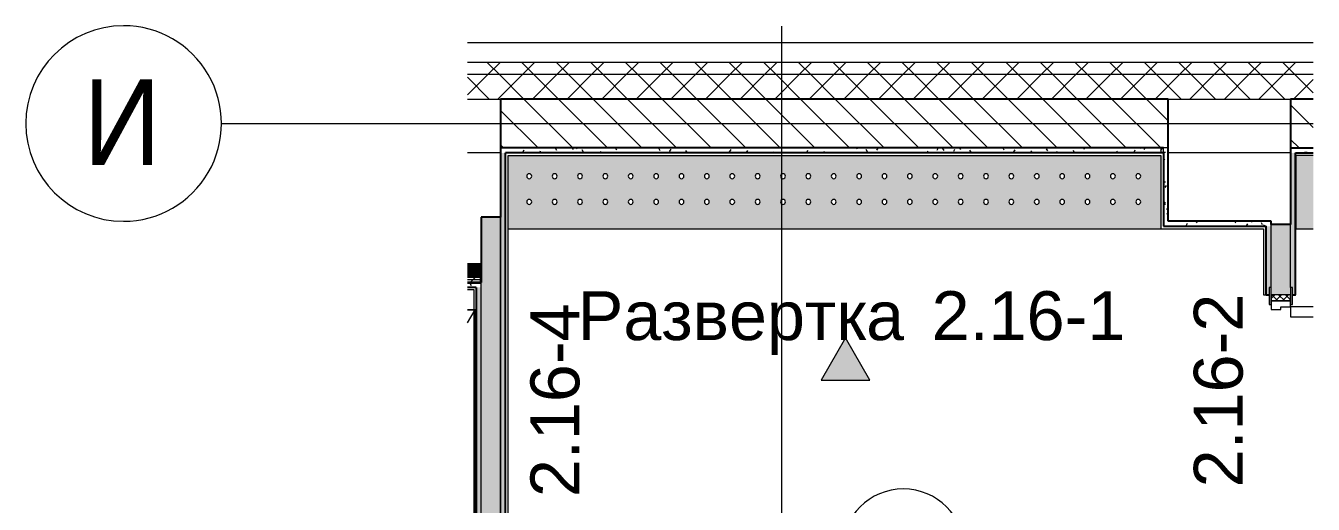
# Model space of a CAD drawing. Header units: millimetres. Extents: x 68869 to 96007, y -1987 to 27400.
# Drawn here: x 68869 to 74133, y 25443 to 27400 of the extents above; entities that cross this region are included whole.
import ezdxf

# ---------------------------------------------------------------- set-up
doc = ezdxf.new("R2010")
doc.units = ezdxf.units.MM
doc.linetypes.add('Осевая', pattern=[3175, 635, -476.25, 1587.5, -476.25])
for name, color, linetype, lineweight in [('A-AREA-IDEN', 7, 'Continuous', 9), ('A-DOOR', 7, 'Continuous', 9), ('A-DOOR-1', 7, 'Continuous', 13), ('A-DOOR-FRAM', 7, 'Continuous', 13), ('A-DOOR-FRAM-1', 7, 'Continuous', 9), ('A-WALL', 7, 'Continuous', 9), ('G-ANNO-SYMB', 7, 'Continuous', 9), ('I-WALL', 7, 'Continuous', 9), ('Знаки', 7, 'Continuous', 9), ('Оси', 7, 'Continuous', 9), ('Оси-1', 7, 'Continuous', 20), ('Оси-2', 7, 'Осевая', 9)]:
    doc.layers.add(name, color=color, linetype=linetype, lineweight=lineweight)
for name, color, linetype, lineweight, true_color in [('A-WALL-1', 7, 'Continuous', 25, 0x3c3c3c), ('A-WALL-2', 7, 'Continuous', 13, 0x3c3c3c), ('A-WALL-3', 7, 'Continuous', 35, 0x3c3c3c), ('A-WALL-FNSH-1', 7, 'Continuous', 13, 0x3c3c3c), ('I-FURN-1', 7, 'Continuous', 9, 0xf0f0f0)]:
    doc.layers.add(name, color=color, linetype=linetype, lineweight=lineweight, true_color=true_color)
doc.styles.add('Arial', font='arial.ttf', dxfattribs={"width": 0.9, "height": 350})
doc.styles.add('Arial_1', font='arial.ttf', dxfattribs={"height": 200})
pattern_1 = [(135, (0, 0), (-75.43415, -75.43415), [106.68, -17.78, 3.556, -17.78]), (135, (0, 75.39), (-75.43415, -75.43415), []), (50, (0, 0), (127.52922, -11.15758), [13.335, -146.685]), (355, (0, 0), (-24.66966, 133.74002), [10.668, -117.348]), (100.451, (10.63, -0.93), (102.85973, 122.58178), [11.333, -124.663]), (46.184, (0, 35.56), (189.75516, -29.43036), [20.002, -220.027]), (96.636, (15.81, 33.1), (166.1822, 173.1996), [17, -186.995]), (351.184, (0, 35.56), (166.18393, 173.19757), [16.002, -176.022]), (21, (17.78, 26.67), (106.13027, -71.58603), [13.335, -146.685]), (326, (17.78, 26.67), (43.26188, 128.93175), [10.668, -117.348]), (71.451, (26.62, 20.7), (149.39198, 57.34505), [11.333, -124.663]), (37.5, (0, 0), (2.162228, 59.188357), [3.353, -112.573, 3.353, -115.773, -117.792]), (37.5, (0, 0), (2.162228, 59.188357), [-235.052, 3.353, -114.44]), (7.5, (0, 0), (46.773857, 70.12615), [3.353, -64.567, 3.353, -109.906, -44.894]), (7.5, (0, 0), (46.773857, 70.12615), [-181.178, 3.353, -41.542]), (327.5, (-39.65, 0), (94.91367, -4.010093), [3.353, -41.097, 3.353, -135.331, -184.023]), (327.5, (-39.65, 0), (94.91367, -4.010093), [-183.134, 3.353, -180.67]), (317.5, (-57.43, 0), (103.69057, 17.79882), [3.353, -54.432, 3.353, -88.748, -130.683]), (317.5, (-57.43, 0), (103.69057, 17.79882), [-149.885, 3.353, -127.33])]
pattern_2 = [(45, (0, 0), (-70.71068, 70.71068), []), (135, (0, 0), (-70.71068, -70.71068), [])]
pattern_3 = [(0, (0, 0), (121.92, 30.48), [10.058, -81.382, 10.058, -81.382, -487.68]), (0, (0, 0), (121.92, 30.48), [-182.88, 10.058, -172.822, 10.058, -81.382, -213.36]), (0, (0, 0), (121.92, 30.48), [-457.2, 10.058, -50.902, 10.058, -142.342]), (120, (45.72, 15.24), (-87.356454, 90.345817), [10.058, -81.382, 10.058, -81.382, -487.68]), (120, (45.72, 15.24), (-87.356454, 90.345817), [-182.88, 10.058, -172.822, 10.058, -81.382, -213.36]), (120, (45.72, 15.24), (-87.356454, 90.345817), [-457.2, 10.058, -50.902, 10.058, -142.342]), (240, (60.96, 76.2), (-34.563546, -120.825817), [10.058, -81.382, 10.058, -81.382, -487.68]), (240, (60.96, 76.2), (-34.563546, -120.825817), [-182.88, 10.058, -172.822, 10.058, -81.382, -213.36]), (240, (60.96, 76.2), (-34.563546, -120.825817), [-457.2, 10.058, -50.902, 10.058, -142.342])]
pattern_4 = [(45, (0, 0), (-106.06602, 106.06602), []), (135, (0, 0), (-106.06602, -106.06602), [])]

# ---------------------------------------------------------------- blocks, each defined once
blk = doc.blocks.new('110_Дверь_СКБ_1Ст_Внутренняя1 - Д-4 1100x2100h_су мгн-32391219-План разверток пом_ 2_16_ Этаж 2')
at = {"layer": 'A-DOOR'}
h = blk.add_hatch(dxfattribs=at)
h.set_pattern_fill('FP_3', color=256, style=0, pattern_type=2)
h.set_pattern_definition([(135, (1751.41, 104.685), (-14.14214, -14.14214), []), (225, (1751.41, 104.685), (14.14214, -14.14214), [])])
h.paths.add_polyline_path([(562.5, 40), (537.5, 40), (537.5, -40), (562.5, -40)])
at = {"layer": 'A-DOOR-FRAM-1'}
h = blk.add_hatch(dxfattribs=at)
h.set_pattern_fill('FP_4', color=256, style=0, pattern_type=2)
h.set_pattern_definition([(45, (-371.384, 104.685), (-14.1421, 14.1421), []), (135, (-371.384, 104.685), (-14.1421, -14.1421), [])])
h.paths.add_polyline_path([(-512.5, 40), (-537.5, 40), (-537.5, -40), (-512.5, -40)])
at = {"layer": 'A-DOOR'}
blk.add_arc((-487.5, 40), 1000, 360, 5.3108, dxfattribs=at)
at = {"layer": 'A-DOOR-1'}
for p, q in [((-487.5, 132.4), (-487.5, 40)), ((-447.5, 40), (-447.5, 132.4)), ((-487.5, 40), (-447.5, 40))]:
    blk.add_line(p, q, dxfattribs=at)
at = {"layer": 'A-DOOR-FRAM'}
for p, q in [((-497.5, 48), (-567.5, 48)), ((-567.5, 48), (-567.5, 40)), ((-567.5, 40), (-497.5, 40)), ((-512.5, 40), (-537.5, 40)), ((-537.5, 40), (-537.5, -40)), ((-487.5, 40), (-512.5, 40)), ((-512.5, 40), (-512.5, -40)), ((-512.5, -40), (-512.5, 40)), ((-497.5, 40), (-512.5, 40)), ((-512.5, 40), (-512.5, 39)), ((-512.5, 39), (-497.5, 39)), ((-497.5, 40), (-497.5, 48)), ((-497.5, 39), (-497.5, 40)), ((-487.5, 0), (-487.5, 40)), ((-477.5, 0), (-487.5, 0)), ((-477.5, -40), (-477.5, 0)), ((512.5, 0), (502.5, 0)), ((502.5, 0), (502.5, -40)), ((512.5, 40), (512.5, 0)), ((537.5, 40), (512.5, 40)), ((592.5, 48), (522.5, 48)), ((522.5, 48), (522.5, 40)), ((537.5, 40), (522.5, 40)), ((522.5, 40), (522.5, 39)), ((522.5, 40), (592.5, 40)), ((522.5, 39), (537.5, 39)), ((537.5, -40), (537.5, 40)), ((562.5, 40), (537.5, 40)), ((537.5, 40), (537.5, -40)), ((537.5, 39), (537.5, 40)), ((562.5, -40), (562.5, 40)), ((592.5, 40), (592.5, 48)), ((-497.5, -40), (-567.5, -40)), ((-567.5, -40), (-567.5, -48)), ((-567.5, -48), (-497.5, -48)), ((-537.5, -40), (-512.5, -40)), ((-497.5, -39), (-512.5, -39)), ((-512.5, -39), (-512.5, -40)), ((-512.5, -40), (-477.5, -40)), ((-512.5, -40), (-497.5, -40)), ((-497.5, -40), (-497.5, -39)), ((-497.5, -48), (-497.5, -40)), ((502.5, -40), (537.5, -40)), ((537.5, -39), (522.5, -39)), ((522.5, -39), (522.5, -40)), ((522.5, -40), (537.5, -40)), ((592.5, -40), (522.5, -40)), ((522.5, -40), (522.5, -48)), ((522.5, -48), (592.5, -48)), ((537.5, -40), (537.5, -39)), ((537.5, -40), (562.5, -40)), ((592.5, -48), (592.5, -40))]:
    blk.add_line(p, q, dxfattribs=at)
blk = doc.blocks.new('Шкаф параметрический - 1_59-V1-План разверток пом_ 2_16_ Этаж 2')
at = {"layer": 'I-FURN-1'}
for p, q in [((0, 0), (53.1, 31.8)), ((0, 31.8), (0, 0)), ((0, 5.6), (0, 31.8)), ((0, 0), (1000, 0)), ((946.9, 31.8), (1000, 0)), ((1000, 0), (1000, 31.8)), ((1000, 31.8), (1000, 5.6))]:
    blk.add_line(p, q, dxfattribs=at)
blk = doc.blocks.new('Зашивка радиатора М17  - Зашивка радиатора_ с перфорацией М6-33175032-План разверток пом_ 2_16_ Этаж 2')
at = {"layer": 'Знаки'}
h = blk.add_hatch(color=256, dxfattribs=at)
h.paths.add_polyline_path([(-369.1, -179.9), (2298.9, -178.8), (2298.8, 120), (-369.1, 119), (-369.1, -179.9)])
h.paths.add_polyline_path([(-179.2, -79.6), (-184.2, -78.3), (-187.9, -74.6), (-189.2, -69.6), (-187.9, -64.6), (-184.2, -61), (-179.2, -59.6), (-174.2, -61), (-170.6, -64.6), (-169.2, -69.6), (-170.6, -74.6), (-174.2, -78.3), (-176.7, -79.3)])
h.paths.add_polyline_path([(-283, -79.6), (-288, -78.3), (-291.7, -74.6), (-293, -69.6), (-291.7, -64.6), (-288, -61), (-283, -59.6), (-278, -61), (-274.3, -64.6), (-273, -69.6), (-274.3, -74.6), (-278, -78.3), (-280.4, -79.3)])
h.paths.add_polyline_path([(-75.5, -79.6), (-80.5, -78.3), (-84.2, -74.6), (-85.5, -69.6), (-84.2, -64.6), (-80.5, -61), (-75.5, -59.6), (-70.5, -61), (-66.8, -64.6), (-65.5, -69.6), (-66.8, -74.6), (-70.5, -78.3), (-72.9, -79.3)])
h.paths.add_polyline_path([(235.8, -79.6), (230.8, -78.3), (227.1, -74.6), (225.8, -69.6), (227.1, -64.6), (230.8, -61), (235.8, -59.6), (240.8, -61), (244.4, -64.6), (245.8, -69.6), (244.2, -75), (240.8, -78.3), (238.3, -79.3)])
h.paths.add_polyline_path([(28.3, -79.6), (23.3, -78.3), (19.6, -74.6), (18.3, -69.6), (19.6, -64.6), (23.3, -61), (28.3, -59.6), (33.3, -61), (36.9, -64.6), (38.3, -69.6), (36.9, -74.6), (33.3, -78.3), (30.8, -79.3)])
h.paths.add_polyline_path([(339.5, -79.6), (334.5, -78.3), (330.8, -74.6), (329.5, -69.6), (330.8, -64.6), (334.5, -61), (339.5, -59.6), (344.5, -61), (348.2, -64.6), (349.5, -69.6), (347.9, -75), (344.5, -78.3), (342.1, -79.3)])
h.paths.add_polyline_path([(132, -79.6), (127, -78.3), (123.3, -74.6), (122, -69.6), (123.3, -64.6), (127, -61), (132, -59.6), (137, -61), (140.7, -64.6), (142, -69.6), (140.7, -74.6), (137, -78.3), (134.6, -79.3)])
h.paths.add_polyline_path([(650.8, -79.6), (645.8, -78.3), (642.1, -74.6), (640.8, -69.6), (642.1, -64.6), (645.8, -61), (650.8, -59.6), (655.8, -61), (659.4, -64.6), (660.8, -69.6), (659.4, -74.6), (655.8, -78.3), (653.2, -79.3)])
h.paths.add_polyline_path([(443.3, -79.6), (438.3, -78.3), (434.6, -74.6), (433.3, -69.6), (434.6, -64.6), (438.3, -61), (443.3, -59.6), (448.3, -61), (451.9, -64.6), (453.3, -69.6), (451.9, -74.6), (448.3, -78.3), (445.8, -79.3)])
h.paths.add_polyline_path([(547, -79.6), (542, -78.3), (538.3, -74.6), (537, -69.6), (538.3, -64.6), (542, -61), (547, -59.6), (552, -61), (555.7, -64.6), (557, -69.6), (555.7, -74.6), (552, -78.3), (549.6, -79.3)])
h.paths.add_polyline_path([(754.5, -79.6), (749.5, -78.3), (745.8, -74.6), (744.5, -69.6), (745.8, -64.6), (749.5, -61), (754.5, -59.6), (759.5, -61), (763.2, -64.6), (764.5, -69.6), (763.2, -74.6), (759.5, -78.3), (757.1, -79.3)])
h.paths.add_polyline_path([(962, -79.6), (957, -78.3), (953.3, -74.6), (952, -69.6), (953.3, -64.6), (957, -61), (962, -59.6), (967, -61), (970.7, -64.6), (972, -69.6), (970.4, -75), (967, -78.3), (964.6, -79.3)])
h.paths.add_polyline_path([(858.3, -79.6), (853.3, -78.3), (849.6, -74.6), (848.3, -69.6), (849.6, -64.6), (853.3, -61), (858.3, -59.6), (863.3, -61), (866.9, -64.6), (868.3, -69.6), (866.7, -75), (863.3, -78.3), (860.8, -79.3)])
h.paths.add_polyline_path([(1065.8, -79.6), (1060.8, -78.3), (1057.1, -74.6), (1055.8, -69.6), (1057.1, -64.6), (1060.8, -61), (1065.8, -59.6), (1070.8, -61), (1074.4, -64.6), (1075.8, -69.6), (1074.4, -74.6), (1070.8, -78.3), (1068.3, -79.3)])
h.paths.add_polyline_path([(1169.5, -79.6), (1164.5, -78.3), (1160.8, -74.6), (1159.5, -69.6), (1160.8, -64.6), (1164.5, -61), (1169.5, -59.6), (1174.5, -61), (1178.2, -64.6), (1179.5, -69.6), (1178.2, -74.6), (1174.5, -78.3), (1172.1, -79.3)])
h.paths.add_polyline_path([(1273.3, -79.6), (1268.3, -78.3), (1264.6, -74.6), (1263.3, -69.6), (1264.6, -64.6), (1268.3, -61), (1273.3, -59.6), (1278.3, -61), (1281.9, -64.6), (1283.3, -69.6), (1281.9, -74.6), (1278.3, -78.3), (1274.5, -79.5)])
h.paths.add_polyline_path([(1688.3, -79.6), (1683.3, -78.3), (1679.6, -74.6), (1678.3, -69.6), (1679.7, -64.5), (1683.3, -61), (1688.3, -59.6), (1693.3, -61), (1696.9, -64.6), (1698.3, -69.6), (1696.9, -74.6), (1693.3, -78.3), (1690.8, -79.3)])
h.paths.add_polyline_path([(1480.8, -79.6), (1475.8, -78.3), (1472.1, -74.6), (1470.8, -69.6), (1472.1, -64.6), (1475.8, -61), (1480.8, -59.6), (1485.8, -61), (1489.4, -64.6), (1490.6, -70.5), (1489.2, -75), (1485.8, -78.3), (1483.3, -79.3)])
h.paths.add_polyline_path([(1584.5, -79.6), (1579.5, -78.3), (1575.8, -74.6), (1574.5, -69.6), (1575.8, -64.6), (1579.5, -61), (1584.5, -59.6), (1589.5, -61), (1593.2, -64.6), (1594.5, -69.6), (1592.9, -75), (1589.5, -78.3), (1587.1, -79.3)])
h.paths.add_polyline_path([(1377, -79.6), (1372, -78.3), (1368.3, -74.6), (1367, -69.6), (1368.3, -64.6), (1372, -61), (1377, -59.6), (1382.6, -61.4), (1385.7, -64.6), (1387, -69.6), (1385.7, -74.6), (1382, -78.3), (1379.6, -79.3)])
h.paths.add_polyline_path([(1999.5, -79.6), (1994.5, -78.3), (1990.8, -74.6), (1989.5, -69.6), (1990.8, -64.6), (1994.5, -61), (1999.5, -59.6), (2004.5, -61), (2008.2, -64.6), (2009.5, -69.6), (2008.2, -74.6), (2003.9, -78.6), (2002.1, -79.3)])
h.paths.add_polyline_path([(1895.8, -79.6), (1890.8, -78.3), (1887.1, -74.6), (1885.8, -69.6), (1887.1, -64.6), (1890.8, -61), (1895.8, -59.7), (1900.8, -61), (1904.4, -64.6), (1905.8, -69.6), (1904.4, -74.6), (1900.8, -78.3), (1895.8, -79.6)])
h.paths.add_polyline_path([(1792, -79.6), (1787, -78.3), (1783.3, -74.6), (1782, -69.6), (1783.3, -64.6), (1787.8, -60.7), (1792, -59.6), (1797, -61), (1800.7, -64.6), (1802, -69.6), (1800.7, -74.6), (1797, -78.3), (1794.6, -79.3)])
h.paths.add_polyline_path([(2103.3, -79.6), (2098.3, -78.3), (2094.6, -74.6), (2093.3, -69.6), (2094.6, -64.6), (2098.3, -61), (2103.3, -59.6), (2108.3, -61), (2111.9, -64.7), (2113.3, -69.6), (2111.9, -74.6), (2108.3, -78.3), (2105.8, -79.3)])
h.paths.add_polyline_path([(2207, -79.6), (2202, -78.3), (2198.3, -74.6), (2197, -69.6), (2198.3, -64.6), (2202, -61), (2207, -59.6), (2212, -61), (2215.7, -64.6), (2217, -69.6), (2215.7, -74.6), (2212, -78.3), (2209.6, -79.3)])
h.paths.add_polyline_path([(-179.2, 25.4), (-184.2, 26.7), (-187.9, 30.4), (-189.2, 35.4), (-187.9, 40.4), (-184.2, 44), (-179.2, 45.4), (-174.2, 44), (-170.6, 40.4), (-169.3, 34.7), (-170.6, 30.4), (-174.2, 26.7), (-176.7, 25.7)])
h.paths.add_polyline_path([(-283, 25.4), (-288, 26.7), (-291.7, 30.4), (-293, 35.4), (-291.7, 40.4), (-288, 44), (-283, 45.4), (-278, 44), (-274.3, 40.4), (-273.1, 34.7), (-274.3, 30.4), (-278, 26.7), (-280.4, 25.7)])
h.paths.add_polyline_path([(-75.5, 25.4), (-80.5, 26.7), (-84.2, 30.4), (-85.5, 35.4), (-84.2, 40.4), (-80.5, 44), (-75.5, 45.4), (-70.5, 44), (-66.8, 40.4), (-65.6, 34.7), (-66.8, 30.4), (-70.5, 26.7), (-72.9, 25.7)])
h.paths.add_polyline_path([(339.5, 25.4), (334.5, 26.7), (330.8, 30.4), (329.5, 35.4), (330.8, 40.4), (334.5, 44), (339.5, 45.4), (344.5, 44), (348.2, 40.4), (349.4, 34.7), (348.2, 30.4), (344.5, 26.7), (342.1, 25.7)])
h.paths.add_polyline_path([(132, 25.4), (127, 26.7), (123.3, 30.4), (122, 35.4), (123.3, 40.4), (127, 44), (132, 45.4), (137, 44), (140.7, 40.4), (141.9, 34.7), (140.7, 30.4), (137, 26.7), (134.6, 25.7)])
h.paths.add_polyline_path([(28.3, 25.4), (23.3, 26.7), (19.6, 30.4), (18.3, 35.4), (19.6, 40.4), (23.3, 44), (28.3, 45.4), (33.3, 44), (36.9, 40.4), (38.2, 34.7), (36.9, 30.4), (33.3, 26.7), (30.8, 25.7)])
h.paths.add_polyline_path([(235.8, 25.4), (230.8, 26.7), (227.1, 30.4), (225.8, 35.4), (227.1, 40.4), (230.8, 44), (235.8, 45.4), (240.8, 44), (244.4, 40.4), (245.7, 34.7), (244.4, 30.4), (240.8, 26.7), (238.3, 25.7)])
h.paths.add_polyline_path([(858.3, 25.4), (853.3, 26.7), (849.6, 30.4), (848.3, 35.4), (849.6, 40.4), (853.3, 44), (858.3, 45.4), (863.3, 44), (866.9, 40.4), (868.2, 34.7), (866.9, 30.4), (863.3, 26.7), (860.8, 25.7)])
h.paths.add_polyline_path([(547, 25.4), (542, 26.7), (538.3, 30.4), (537, 35.4), (538.3, 40.4), (542, 44), (547, 45.4), (552, 44), (555.7, 40.4), (557, 35.4), (555.7, 30.4), (552, 26.7), (549.6, 25.7)])
h.paths.add_polyline_path([(754.5, 25.4), (749.5, 26.7), (745.8, 30.4), (744.5, 35.4), (745.8, 40.4), (749.5, 44), (754.5, 45.4), (759.5, 44), (763.2, 40.4), (764.4, 34.7), (763.2, 30.4), (759.5, 26.7), (757.1, 25.7)])
h.paths.add_polyline_path([(650.8, 25.4), (645.8, 26.7), (642.1, 30.4), (640.8, 35.4), (642.1, 40.4), (645.8, 44), (650.8, 45.4), (655.8, 44), (659.4, 40.4), (660.8, 35.4), (659.4, 30.4), (655.8, 26.7), (653.2, 25.7)])
h.paths.add_polyline_path([(443.3, 25.4), (438.3, 26.7), (434.6, 30.4), (433.3, 35.4), (434.6, 40.4), (438.3, 44), (443.3, 45.4), (448.3, 44), (451.9, 40.4), (453.2, 34.7), (451.9, 30.4), (448.3, 26.7), (445.8, 25.7)])
h.paths.add_polyline_path([(1169.5, 25.4), (1164.5, 26.7), (1160.8, 30.4), (1159.5, 35.4), (1160.8, 40.4), (1164.5, 44), (1169.5, 45.4), (1174.5, 44), (1178.2, 40.4), (1179.4, 34.7), (1178.2, 30.4), (1174.5, 26.7), (1172.1, 25.7)])
h.paths.add_polyline_path([(962, 25.4), (957, 26.7), (953.3, 30.4), (952, 35.4), (953.3, 40.4), (957, 44), (962, 45.4), (967, 44), (970.7, 40.4), (971.9, 34.7), (970.7, 30.4), (967, 26.7), (964.6, 25.7)])
h.paths.add_polyline_path([(1065.8, 25.4), (1060.8, 26.7), (1057.1, 30.4), (1055.8, 35.4), (1057.1, 40.4), (1060.8, 44), (1065.8, 45.4), (1070.8, 44), (1074.4, 40.4), (1075.7, 34.7), (1074.4, 30.4), (1070.8, 26.7), (1068.3, 25.7)])
h.paths.add_polyline_path([(1273.3, 25.4), (1268.3, 26.7), (1264.6, 30.4), (1263.3, 35.4), (1264.6, 40.4), (1268.3, 44), (1273.3, 45.4), (1278.3, 44), (1281.9, 40.4), (1283.2, 34.7), (1281.9, 30.4), (1278.3, 26.7), (1275.8, 25.7)])
h.paths.add_polyline_path([(1377, 25.4), (1372, 26.7), (1368.3, 30.4), (1367, 35.4), (1368.3, 40.4), (1372, 44), (1377, 45.4), (1382, 44), (1385.7, 40.4), (1386.9, 34.7), (1385.7, 30.4), (1382, 26.7), (1379.6, 25.7)])
h.paths.add_polyline_path([(1584.5, 25.4), (1579.5, 26.7), (1575.8, 30.4), (1574.5, 35.4), (1575.8, 40.4), (1579.5, 44), (1584.5, 45.4), (1589.5, 44), (1593.2, 40.4), (1594.4, 34.7), (1593.2, 30.4), (1589.5, 26.7), (1587.1, 25.7)])
h.paths.add_polyline_path([(1480.8, 25.4), (1475.8, 26.7), (1472.1, 30.4), (1470.8, 35.4), (1472.1, 40.4), (1475.8, 44), (1480.8, 45.4), (1485.8, 44), (1489.4, 40.4), (1490.7, 34.7), (1489.4, 30.4), (1485.8, 26.7), (1483.3, 25.7)])
h.paths.add_polyline_path([(1688.3, 25.4), (1683.3, 26.7), (1679.6, 30.4), (1678.3, 35.4), (1679.6, 40.4), (1683.3, 44), (1688.3, 45.4), (1693.3, 44), (1696.9, 40.4), (1698.2, 34.7), (1696.9, 30.4), (1693.3, 26.7), (1690.8, 25.7)])
h.paths.add_polyline_path([(1895.8, 25.4), (1890.8, 26.7), (1887.1, 30.4), (1885.8, 35.4), (1887.1, 40.4), (1890.8, 44), (1895.8, 45.4), (1900.8, 44), (1904.4, 40.4), (1905.7, 34.7), (1904.4, 30.4), (1900.8, 26.7), (1898.3, 25.7)])
h.paths.add_polyline_path([(2103.3, 25.4), (2098.3, 26.7), (2094.6, 30.4), (2093.3, 35.4), (2094.6, 40.4), (2098.3, 44), (2103.3, 45.4), (2108.3, 44), (2111.9, 40.4), (2113.2, 34.7), (2111.9, 30.4), (2108.3, 26.7), (2105.8, 25.7)])
h.paths.add_polyline_path([(1792, 25.4), (1787, 26.7), (1783.3, 30.4), (1782, 35.4), (1783.3, 40.4), (1787, 44), (1792, 45.4), (1797, 44), (1800.7, 40.4), (1801.9, 34.7), (1800.7, 30.4), (1797, 26.7), (1794.6, 25.7)])
h.paths.add_polyline_path([(1999.5, 25.4), (1994.5, 26.7), (1990.8, 30.4), (1989.5, 35.4), (1990.8, 40.4), (1994.5, 44), (1999.5, 45.4), (2004.5, 44), (2008.2, 40.4), (2009.4, 34.7), (2008.2, 30.4), (2004.5, 26.7), (2002.1, 25.7)])
h.paths.add_polyline_path([(2207, 25.4), (2202, 26.7), (2198.3, 30.4), (2197, 35.4), (2198.3, 40.4), (2202, 44), (2207, 45.4), (2212, 44), (2215.7, 40.4), (2217, 35.4), (2215.7, 30.4), (2212, 26.7), (2209.6, 25.7)])
blk.add_line((-369.1, -179.9), (2299, -179.9), dxfattribs=at)
for centre, start, end in [((-283, 35.4), 0, 180), ((-283, 35.4), 180, 0), ((-179.2, 35.4), 0, 180), ((-179.2, 35.4), 180, 0), ((-75.5, 35.4), 0, 180), ((-75.5, 35.4), 180, 0), ((28.3, 35.4), 0, 180), ((28.3, 35.4), 180, 0), ((132, 35.4), 0, 180), ((132, 35.4), 180, 0), ((235.8, 35.4), 0, 180), ((235.8, 35.4), 180, 0), ((339.5, 35.4), 0, 180), ((339.5, 35.4), 180, 0), ((443.3, 35.4), 0, 180), ((443.3, 35.4), 180, 0), ((547, 35.4), 0, 180), ((547, 35.4), 180, 0), ((650.8, 35.4), 0, 180), ((650.8, 35.4), 180, 0), ((754.5, 35.4), 0, 180), ((754.5, 35.4), 180, 360), ((858.3, 35.4), 0, 180), ((858.3, 35.4), 180, 0), ((962, 35.4), 0, 180), ((962, 35.4), 180, 360), ((1065.8, 35.4), 0, 180), ((1065.8, 35.4), 180, 0), ((1169.5, 35.4), 0, 180), ((1169.5, 35.4), 180, 360), ((1273.3, 35.4), 0, 180), ((1273.3, 35.4), 180, 360), ((1377, 35.4), 0, 180), ((1377, 35.4), 180, 0), ((1480.8, 35.4), 0, 180), ((1480.8, 35.4), 180, 0), ((1584.5, 35.4), 0, 180), ((1584.5, 35.4), 180, 360), ((1688.3, 35.4), 0, 180), ((1688.3, 35.4), 180, 0), ((1792, 35.4), 0, 180), ((1792, 35.4), 180, 360), ((1895.8, 35.4), 0, 180), ((1895.8, 35.4), 180, 0), ((1999.5, 35.4), 0, 180), ((1999.5, 35.4), 180, 0), ((2103.3, 35.4), 0, 180), ((2103.3, 35.4), 180, 0), ((2207, 35.4), 0, 180), ((2207, 35.4), 180, 360), ((-283, -69.6), 0, 180), ((-283, -69.6), 180, 0), ((-179.2, -69.6), 0, 180), ((-179.2, -69.6), 180, 0), ((-75.5, -69.6), 0, 180), ((-75.5, -69.6), 180, 0), ((28.3, -69.6), 0, 180), ((28.3, -69.6), 180, 0), ((132, -69.6), 0, 180), ((132, -69.6), 180, 0), ((235.8, -69.6), 0, 180), ((235.8, -69.6), 180, 0), ((339.5, -69.6), 0, 180), ((339.5, -69.6), 180, 0), ((443.3, -69.6), 0, 180), ((443.3, -69.6), 180, 0), ((547, -69.6), 0, 180), ((547, -69.6), 180, 0), ((650.8, -69.6), 0, 180), ((650.8, -69.6), 180, 0), ((754.5, -69.6), 0, 180), ((754.5, -69.6), 180, 0), ((858.3, -69.6), 0, 180), ((858.3, -69.6), 180, 0), ((962, -69.6), 0, 180), ((962, -69.6), 180, 0), ((1065.8, -69.6), 180, 0), ((1065.8, -69.6), 0, 180), ((1169.5, -69.6), 0, 180), ((1169.5, -69.6), 180, 0), ((1273.3, -69.6), 0, 180), ((1273.3, -69.6), 180, 0), ((1377, -69.6), 0, 180), ((1377, -69.6), 180, 0), ((1480.8, -69.6), 0, 180), ((1480.8, -69.6), 180, 0), ((1584.5, -69.6), 0, 180), ((1584.5, -69.6), 180, 0), ((1688.3, -69.6), 0, 180), ((1688.3, -69.6), 180, 0), ((1792, -69.6), 0, 180), ((1792, -69.6), 180, 0), ((1895.8, -69.6), 0, 180), ((1895.8, -69.6), 180, 0), ((1999.5, -69.6), 0, 180), ((1999.5, -69.6), 180, 360), ((2103.3, -69.6), 0, 180), ((2103.3, -69.6), 180, 0), ((2207, -69.6), 0, 180), ((2207, -69.6), 180, 360)]:
    blk.add_arc(centre, 10, start, end, dxfattribs=at)
blk = doc.blocks.new('Зашивка радиатора М21  - Зашивка радиатора_ с перфорацией М6-33248022-План разверток пом_ 2_16_ Этаж 2')
at = {"layer": 'Знаки'}
blk.add_hatch(color=256, dxfattribs=at).paths.add_polyline_path([(-298.6, -179.9), (-298.6, 120.1), (-370, 120.1), (-370, -179.9)])
for p, q in [((-298.6, 120.1), (-370, 120.1)), ((-370, 120.1), (-370, -179.9)), ((-370, -179.9), (-298.6, -179.9))]:
    blk.add_line(p, q, dxfattribs=at)
blk = doc.blocks.new('Ось сетки - D8-29747960-План разверток пом_ 2_16_ Этаж 2')
at = {"layer": 'Оси-1'}
for start, end in [(360, 180), (180, 360)]:
    blk.add_arc((0, 0), 4, start, end, dxfattribs=at)
blk = doc.blocks.new('Марка_Помещения - Номер-25198446-План разверток пом_ 2_16_ Этаж 2')
at = {"layer": 'A-AREA-IDEN'}
for start, end in [(360, 180), (180, 360)]:
    blk.add_arc((0, 0), 2.5, start, end, dxfattribs=at)
blk = doc.blocks.new('Фасад - Марка фасада_Указатель-25386507-План разверток пом_ 2_16_ Этаж 2')
at = {"layer": 'G-ANNO-SYMB'}
blk.add_hatch(color=256, dxfattribs=at).paths.add_polyline_path([(-1, 0), (0, 1.732), (1, 0), (0, 0)])
for p, q in [((0, 1.732), (-1, 0)), ((1, 0), (0, 1.732)), ((-1, 0), (0, 0)), ((0, 0), (1, 0))]:
    blk.add_line(p, q, dxfattribs=at)

msp = doc.modelspace()

# ---------------------------------------------------------------- hatches: boundary and pattern name
at = {"layer": 'A-WALL'}
h = msp.add_hatch(dxfattribs=at)
h.set_pattern_fill('FP_5', color=256, style=0, pattern_type=2)
h.set_pattern_definition(pattern_2)
h.paths.add_polyline_path([(74132.4, 27200), (74132.4, 27250), (70674.7, 27250), (70674.7, 27200), (73700.2, 27200)])
h = msp.add_hatch(dxfattribs=at)
h.set_pattern_fill('FP_5', color=256, style=0, pattern_type=2)
h.set_pattern_definition(pattern_2)
h.paths.add_polyline_path([(74132.4, 27100), (74132.4, 27200), (70674.7, 27200), (70674.7, 27100), (74040, 27100)])
at = {"layer": 'I-WALL'}
h = msp.add_hatch(dxfattribs=at)
h.set_pattern_fill('FP_1', color=256, style=0, pattern_type=2)
h.set_pattern_definition([(135, (0, 0), (-70.71068, -70.71068), [])])
h.paths.add_polyline_path([(74132.4, 26900), (74132.4, 27100), (74040, 27100), (74040, 26900)])
h.paths.add_polyline_path([(73268, 26900), (73540, 26900), (73540, 27100), (70810, 27100), (70810, 26900), (72403.6, 26900)])
h = msp.add_hatch(dxfattribs=at)
h.set_pattern_fill('FP_6', color=256, style=0, pattern_type=2)
h.set_pattern_definition(pattern_3)
h.paths.add_polyline_path([(73520, 26880), (73520, 26900), (70810, 26900), (70810, 26880), (73509, 26880)])
h = msp.add_hatch(dxfattribs=at)
h.set_pattern_fill('FP_6', color=256, style=0, pattern_type=2)
h.set_pattern_definition(pattern_3)
h.paths.add_polyline_path([(73520, 26600), (73540, 26600), (73540, 26900), (73520, 26900), (73520, 26846.4)])
h = msp.add_hatch(dxfattribs=at)
h.set_pattern_fill('FP_6', color=256, style=0, pattern_type=2)
h.set_pattern_definition(pattern_3)
h.paths.add_polyline_path([(74132.4, 26880), (74132.4, 26900), (74040, 26900), (74040, 26880), (74060, 26880)])
h = msp.add_hatch(dxfattribs=at)
h.set_pattern_fill('FP_6', color=256, style=0, pattern_type=2)
h.set_pattern_definition(pattern_3)
h.paths.add_polyline_path([(70830, 23455), (70830, 26880), (70810, 26880), (70810, 23455)])
h = msp.add_hatch(dxfattribs=at)
h.set_pattern_fill('FP_6', color=256, style=0, pattern_type=2)
h.set_pattern_definition(pattern_3)
h.paths.add_polyline_path([(74060, 23336), (74060, 25200), (74048, 25200), (74048, 25170), (74040, 25170), (74040, 23336), (74051.8, 23336)])
h.paths.add_polyline_path([(74048, 26300), (74060, 26300), (74060, 26880), (74040, 26880), (74040, 26330), (74048, 26330)])
h = msp.add_hatch(dxfattribs=at)
h.set_pattern_fill('FP_2', color=256, style=0, pattern_type=2)
h.set_pattern_definition(pattern_1)
h.paths.add_polyline_path([(70730, 23336), (70810, 23336), (70810, 26617.5), (70730, 26617.5), (70730, 23837.5)])
h = msp.add_hatch(dxfattribs=at)
h.set_pattern_fill('FP_6', color=256, style=0, pattern_type=2)
h.set_pattern_definition(pattern_3)
h.paths.add_polyline_path([(73700.2, 26580), (73960, 26580), (73960, 26600), (73520, 26600), (73520, 26580)])
h = msp.add_hatch(dxfattribs=at)
h.set_pattern_fill('FP_2', color=256, style=0, pattern_type=2)
h.set_pattern_definition(pattern_1)
h.paths.add_polyline_path([(73961.1, 23336), (74040, 23336), (74040, 25200), (73960, 25200), (73960, 23336)])
h.paths.add_polyline_path([(74040, 26300), (74040, 26587.5), (73960, 26587.5), (73960, 26300)])
h = msp.add_hatch(dxfattribs=at)
h.set_pattern_fill('FP_6', color=256, style=0, pattern_type=2)
h.set_pattern_definition(pattern_3)
h.paths.add_polyline_path([(73940, 23475), (73960, 23475), (73959.6, 25170), (73952, 25170), (73952, 25200), (73940, 25200), (73940, 23486)])
h.paths.add_polyline_path([(73940, 26300), (73952, 26300), (73952, 26330), (73960, 26330), (73960, 26580), (73940, 26580), (73940, 26344.9)])
msp.add_hatch(color=256, dxfattribs=at).paths.add_polyline_path([(70730, 26375), (70730, 26425), (70674.7, 26425), (70674.7, 26375)])
h = msp.add_hatch(dxfattribs=at)
h.set_pattern_fill('FP_7', color=256, style=0, pattern_type=2)
h.set_pattern_definition(pattern_4)
h.paths.add_polyline_path([(70730, 26362.5), (70730, 26375), (70674.7, 26375), (70674.7, 26362.5)])
h = msp.add_hatch(dxfattribs=at)
h.set_pattern_fill('FP_7', color=256, style=0, pattern_type=2)
h.set_pattern_definition(pattern_4)
h.paths.add_polyline_path([(70730, 26350), (70730, 26362.5), (70674.7, 26362.5), (70674.7, 26350)])
h = msp.add_hatch(dxfattribs=at)
h.set_pattern_fill('FP_6', color=256, style=0, pattern_type=2)
h.set_pattern_definition(pattern_3)
h.paths.add_polyline_path([(70674.7, 26330), (70730, 26330), (70730, 26350), (70674.7, 26350), (70674.7, 26330.8)])
h = msp.add_hatch(dxfattribs=at)
h.set_pattern_fill('FP_6', color=256, style=0, pattern_type=2)
h.set_pattern_definition(pattern_3)
h.paths.add_polyline_path([(70710, 23336), (70730, 23336), (70730, 26330), (70710, 26330), (70710, 23837.5)])

# ---------------------------------------------------------------- linework, layer by layer
at = {"layer": 'A-WALL'}
for p, q in [((74132.4, 27250), (70674.7, 27250)), ((74132.4, 27200), (70674.7, 27200)), ((73540, 26900), (73520, 26900)), ((70810, 23455), (70810, 26617.5)), ((70810, 26617.5), (70810, 23455)), ((73960, 26330), (73960, 26587.5)), ((74040, 26330), (74040, 26587.5)), ((70674.7, 26362.5), (70730, 26362.5)), ((70730, 23336), (70730, 26350))]:
    msp.add_line(p, q, dxfattribs=at)
at = {"layer": 'A-WALL-1'}
for p, q in [((73540, 27100), (70810, 27100)), ((70810, 27100), (70810, 26617.5)), ((73540, 26600), (73540, 27100)), ((74132.4, 27100), (74040, 27100)), ((74040, 27100), (74040, 26587.5)), ((73520, 26900), (70810, 26900)), ((74040, 26900), (74132.4, 26900)), ((70830, 23475), (70830, 26880)), ((73520, 26880), (70830, 26880)), ((73520, 26880), (73520, 26580)), ((74060, 26880), (74132.4, 26880)), ((74060, 26300), (74060, 26880)), ((70730, 26617.5), (70730, 26375)), ((70810, 26617.5), (70730, 26617.5)), ((73960, 26600), (73540, 26600)), ((73960, 26587.5), (73960, 26600)), ((74040, 26587.5), (73960, 26587.5)), ((73520, 26580), (73940, 26580)), ((73940, 26300), (73940, 26580)), ((70730, 26425), (70674.7, 26425)), ((70710, 26330), (70674.7, 26330)), ((70710, 26330), (70710, 23336)), ((73940, 26300), (73952, 26300)), ((74048, 26300), (74060, 26300))]:
    msp.add_line(p, q, dxfattribs=at)
at = {"layer": 'A-WALL-2'}
for p, q in [((74132.4, 27330), (70674.7, 27330)), ((70674.7, 27100), (70810, 27100)), ((73540, 27100), (74040, 27100))]:
    msp.add_line(p, q, dxfattribs=at)
at = {"layer": 'A-WALL-3'}
for p, q in [((70674.7, 26375), (70730, 26375)), ((70730, 26350), (70730, 26375)), ((70674.7, 26350), (70730, 26350))]:
    msp.add_line(p, q, dxfattribs=at)
at = {"layer": 'A-WALL-FNSH-1'}
for p, q in [((73509, 26900), (73509, 26880)), ((73520, 26880), (73520, 26900)), ((70841, 26869), (73509, 26869)), ((70841, 23486), (70841, 26869)), ((73509, 26869), (73509, 26569)), ((74061, 26300), (74061, 26879)), ((74061, 26879), (74132.4, 26879)), ((73509, 26569), (73929, 26569)), ((73929, 26569), (73929, 26300)), ((70674.7, 26321), (70701, 26321)), ((70701, 26321), (70701, 23336)), ((73929, 26300), (73940, 26300)), ((74060, 26300), (74061, 26300))]:
    msp.add_line(p, q, dxfattribs=at)
at = {"layer": 'I-WALL'}
for p, q in [((70810, 26880), (70674.7, 26880)), ((74040, 26880), (73540, 26880))]:
    msp.add_line(p, q, dxfattribs=at)
at = {"layer": 'Оси'}
for p, q in [((71960, 25039.5), (71960, 27398.1)), ((69668.6, 27000), (71874.8, 27000)), ((71925.6, 27000), (74131.7, 27000))]:
    msp.add_line(p, q, dxfattribs=at)
at = {"layer": 'Оси-2'}
msp.add_line((71874.8, 27000), (71925.6, 27000), dxfattribs=at)

# ---------------------------------------------------------------- block references
at = {"layer": 'A-AREA-IDEN', "xscale": 99.99999999999993, "yscale": 99.99999999999993, "zscale": 99.99999999999993}
msp.add_blockref('Марка_Помещения - Номер-25198446-План разверток пом_ 2_16_ Этаж 2', (72456.7, 25255.5), dxfattribs=at)
at = {"layer": 'A-DOOR', "rotation": 269.9999999999999}
msp.add_blockref('110_Дверь_СКБ_1Ст_Внутренняя1 - Д-4 1100x2100h_су мгн-32391219-План разверток пом_ 2_16_ Этаж 2', (74000, 25762.5), dxfattribs=at)
at = {"layer": 'G-ANNO-SYMB', "xscale": 99.99999999999993, "yscale": 99.99999999999993, "zscale": 99.99999999999993}
msp.add_blockref('Фасад - Марка фасада_Указатель-25386507-План разверток пом_ 2_16_ Этаж 2', (72220.2, 25950.4), dxfattribs=at)
at = {"layer": 'I-FURN-1', "rotation": 90.00000000000006}
msp.add_blockref('Шкаф параметрический - 1_59-V1-План разверток пом_ 2_16_ Этаж 2', (70706.6, 25237.4), dxfattribs=at)
at = {"layer": 'Знаки'}
for name, p in [('Зашивка радиатора М17  - Зашивка радиатора_ с перфорацией М6-33175032-План разверток пом_ 2_16_ Этаж 2', (71210.1, 26749)), ('Зашивка радиатора М21  - Зашивка радиатора_ с перфорацией М6-33248022-План разверток пом_ 2_16_ Этаж 2', (74431, 26749))]:
    msp.add_blockref(name, p, dxfattribs=at)
at = {"layer": 'Оси-1', "xscale": 99.99999999999993, "yscale": 99.99999999999993, "zscale": 99.99999999999993, "rotation": 269.9999999999995}
msp.add_blockref('Ось сетки - D8-29747960-План разверток пом_ 2_16_ Этаж 2', (69268.6, 27000), dxfattribs=at)

# ---------------------------------------------------------------- texts
at = {"layer": 'G-ANNO-SYMB', "char_height": 200, "attachment_point": 1, "style": 'Arial_1'}
for s, insert, width in [('Развертка', (71125.4, 26314.2), 1659.493), (' 2.16-1', (72494.6, 26314.2), 1074.261)]:
    msp.add_mtext(s, dxfattribs=dict(at, insert=insert, width=width))
at = {"layer": 'G-ANNO-SYMB', "char_height": 200, "width": 1074.261, "attachment_point": 1, "rotation": 90, "style": 'Arial_1'}
for s, insert in [(' 2.16-2', (73644.1, 25434.2)), (' 2.16-4', (70932, 25394.4))]:
    msp.add_mtext(s, dxfattribs=dict(at, insert=insert))
at = {"layer": 'Оси', "insert": (69104.1, 27181), "char_height": 350, "width": 389.62, "attachment_point": 1, "style": 'Arial'}
msp.add_mtext('\\fArial|b0|i0|c204|p34|;\\W.9;И', dxfattribs=at)

doc.saveas('drawing.dxf')
